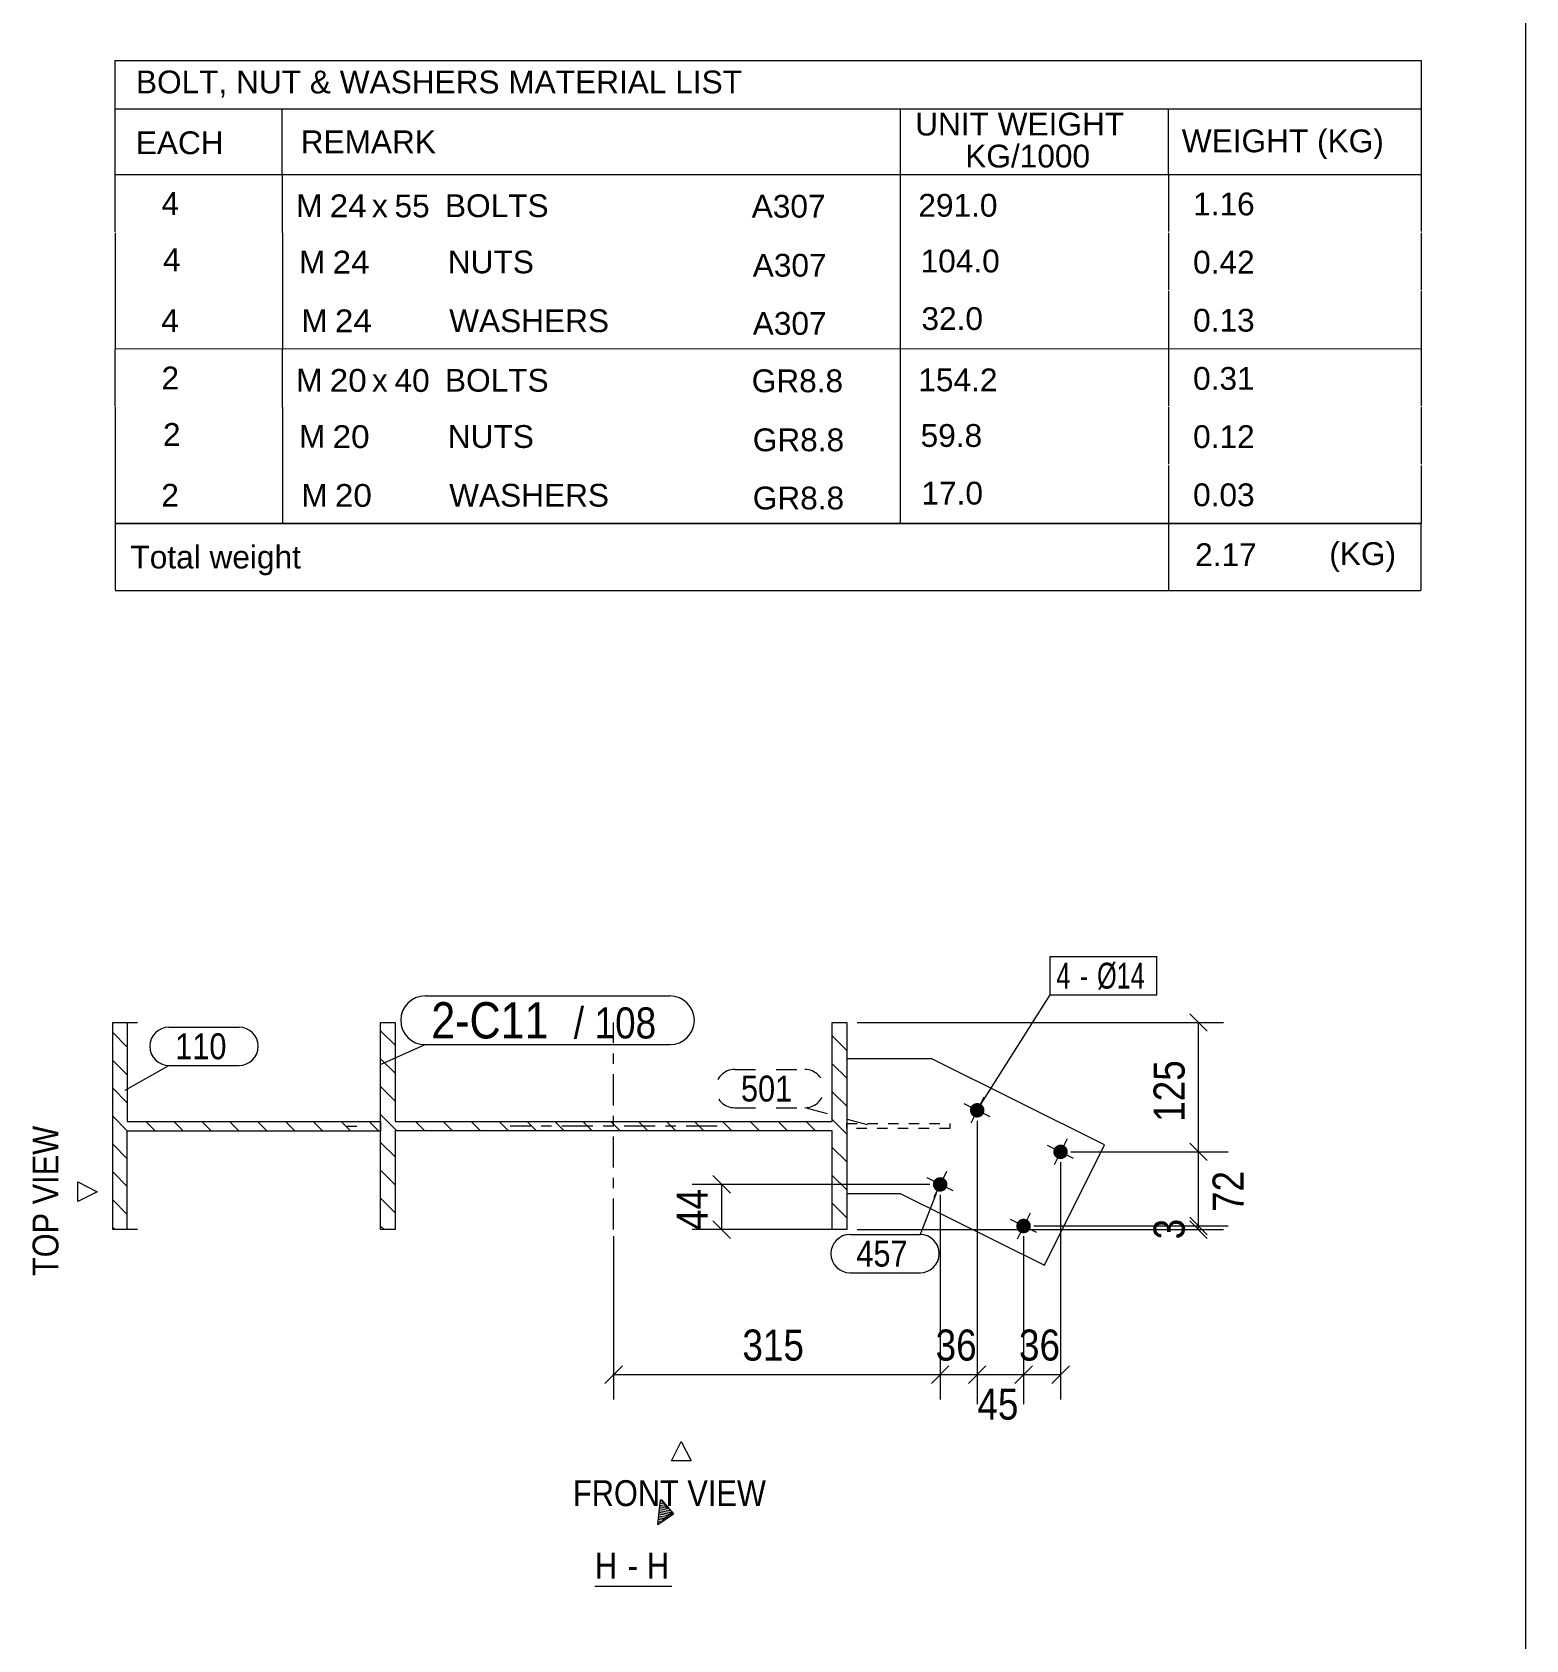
# Model space of a CAD drawing. Header units: millimetres. Extents: x 2 to 579, y 1 to 825.
# Drawn here: x 434.8 to 579, y 548.7 to 704 of the extents above; entities that cross this region are included whole.
import ezdxf

# ---------------------------------------------------------------- set-up
doc = ezdxf.new("R2010")
doc.units = ezdxf.units.MM
for name, pattern in [('XKITLINE00', [0]), ('XKITLINE01', [4, 1, -1, 1, -1]), ('XKITLINE02', [4, 2, -2]), ('XKITLINE03', [6, 3, -1, 1, -1])]:
    doc.linetypes.add(name, pattern=pattern)
for name, color, linetype, lineweight in [('Bolt', 3, 'Continuous', 0), ('BoltMark', 7, 'Continuous', 0), ('Dimensions', 7, 'Continuous', 0), ('DrawingSheet', 5, 'Continuous', 0), ('OtherObjectType', 7, 'Continuous', 0), ('Part', 2, 'Continuous', 0), ('PartMark', 7, 'Continuous', 0)]:
    doc.layers.add(name, color=color, linetype=linetype, lineweight=lineweight)
doc.styles.add('ARIAL', font='ARIAL.TTF')
doc.styles.add('ARIAL_NARROW', font='ARIALN.TTF')

# ---------------------------------------------------------------- blocks, each defined once
blk = doc.blocks.new('*A3')
at = {"layer": 'Part', "color": 7, "linetype": 'XKITLINE00', "lineweight": 0}
for p, q in [((495.75, 562.02), (495.43, 562.08)), ((495.57, 562.23), (495.45, 562.25)), ((495.93, 560.4), (495.25, 560.52)), ((496.13, 560.53), (495.27, 560.7)), ((496.34, 560.67), (495.29, 560.87)), ((496.54, 560.81), (495.31, 561.04)), ((496.66, 560.96), (495.33, 561.21)), ((496.48, 561.18), (495.35, 561.39)), ((496.29, 561.39), (495.37, 561.56)), ((496.11, 561.6), (495.39, 561.73)), ((495.93, 561.81), (495.41, 561.91)), ((495.32, 559.98), (495.19, 560.01)), ((495.53, 560.12), (495.21, 560.18)), ((495.73, 560.26), (495.23, 560.35))]:
    blk.add_line(p, q, dxfattribs=at)
blk = doc.blocks.new('*A5')
at = {"layer": 'Part', "color": 7, "linetype": 'XKITLINE00', "lineweight": 0}
for p, q in [((469.82, 606.16), (468.42, 607.56)), ((512.07, 607.01), (512.02, 607.06)), ((513.42, 608.36), (513.42, 608.36)), ((513.42, 608.36), (513.42, 608.36)), ((513.42, 605.66), (512.07, 607.01)), ((469.82, 603.46), (468.42, 604.86)), ((513.42, 602.97), (512.02, 604.37)), ((469.82, 600.77), (468.42, 602.17)), ((513.42, 600.28), (512.02, 601.68)), ((469.99, 597.91), (468.42, 599.48)), ((472.68, 597.91), (471.78, 598.81)), ((475.37, 597.91), (474.47, 598.81)), ((478.07, 597.91), (477.17, 598.81)), ((480.76, 597.91), (479.86, 598.81)), ((483.46, 597.91), (482.56, 598.81)), ((486.15, 597.91), (485.25, 598.81)), ((488.85, 597.91), (487.95, 598.81)), ((491.54, 597.91), (490.64, 598.81)), ((494.23, 597.91), (493.33, 598.81)), ((496.93, 597.91), (496.03, 598.81)), ((499.62, 597.91), (498.72, 598.81)), ((502.32, 597.91), (501.42, 598.81)), ((505.01, 597.91), (504.11, 598.81)), ((507.7, 597.91), (506.8, 598.81)), ((510.4, 597.91), (509.5, 598.81)), ((513.42, 597.58), (512.02, 598.98)), ((469.82, 595.38), (468.42, 596.78)), ((513.42, 594.89), (512.02, 596.29)), ((469.82, 592.69), (468.42, 594.09)), ((513.42, 592.19), (512.02, 593.59)), ((469.82, 589.99), (468.42, 591.39)), ((513.42, 589.5), (512.02, 590.9)), ((468.76, 588.36), (468.42, 588.7))]:
    blk.add_line(p, q, dxfattribs=at)
blk = doc.blocks.new('*A6')
at = {"layer": 'Part', "color": 7, "linetype": 'XKITLINE00', "lineweight": 0}
for p, q in [((443.96, 605.99), (442.56, 607.4)), ((443.96, 603.3), (442.56, 604.7)), ((443.96, 600.6), (442.56, 602.01)), ((443.96, 597.91), (442.56, 599.31)), ((443.96, 597.91), (443.96, 597.91)), ((446.66, 597.91), (445.76, 598.81)), ((449.35, 597.91), (448.45, 598.81)), ((452.05, 597.91), (451.15, 598.81)), ((454.74, 597.91), (453.84, 598.81)), ((457.43, 597.91), (456.53, 598.81)), ((460.13, 597.91), (459.23, 598.81)), ((462.82, 597.91), (461.92, 598.81)), ((465.52, 597.91), (464.62, 598.81)), ((468.21, 597.91), (467.31, 598.81)), ((442.62, 596.56), (442.56, 596.62)), ((443.96, 595.21), (442.62, 596.56)), ((443.96, 592.52), (442.56, 593.93)), ((443.96, 589.83), (442.56, 591.23)), ((442.74, 588.36), (442.56, 588.54))]:
    blk.add_line(p, q, dxfattribs=at)
blk = doc.blocks.new('*A109')
at = {"layer": 'Part', "color": 2, "linetype": 'XKITLINE00', "lineweight": 0}
for p, q in [((495.17, 559.88), (495.45, 562.25)), ((495.55, 562.25), (496.7, 560.92)), ((495.17, 559.88), (496.7, 560.92))]:
    blk.add_line(p, q, dxfattribs=at)
at = {"layer": 'Part', "color": 7, "linetype": 'XKITLINE01', "lineweight": 0}
for p, q in [((495.53, 562.25), (496.42, 560.95)), ((496.42, 560.95), (495.17, 559.88)), ((496.7, 560.92), (496.42, 560.95))]:
    blk.add_line(p, q, dxfattribs=at)
blk = doc.blocks.new('*A123')
at = {"layer": 'Bolt'}
for points in [[(525.68, 599.27), (525.65, 599.29), (525.62, 599.31), (525.59, 599.33), (525.57, 599.35), (525.54, 599.37), (525.52, 599.4), (525.49, 599.42), (525.47, 599.45), (525.45, 599.48), (525.43, 599.51), (525.41, 599.54), (525.4, 599.57), (525.38, 599.6), (525.37, 599.63), (525.36, 599.66), (525.35, 599.69), (525.34, 599.73), (525.33, 599.76), (525.33, 599.8), (525.32, 599.83), (525.32, 599.86), (525.32, 599.9), (525.32, 599.93), (525.33, 599.97), (525.33, 600), (525.34, 600.03), (525.35, 600.07), (525.36, 600.1), (525.37, 600.13), (525.38, 600.16), (525.39, 600.2), (525.41, 600.23), (525.43, 600.26), (525.45, 600.28), (525.47, 600.31), (525.49, 600.34), (525.51, 600.36), (525.54, 600.39), (525.56, 600.41), (525.59, 600.43), (525.62, 600.45), (525.64, 600.47), (525.67, 600.49), (525.7, 600.51), (525.74, 600.52), (525.77, 600.54), (525.8, 600.55), (525.83, 600.56), (525.87, 600.57), (525.9, 600.57), (525.93, 600.58), (525.97, 600.58), (526, 600.58), (526.04, 600.58), (526.07, 600.58), (526.1, 600.58), (526.14, 600.57), (526.17, 600.57), (526.21, 600.56), (526.24, 600.55), (526.27, 600.54), (526.3, 600.52), (526.33, 600.51), (526.36, 600.49), (526.39, 600.48), (526.42, 600.46), (526.45, 600.44), (526.48, 600.41), (526.5, 600.39), (526.53, 600.37), (526.55, 600.34), (526.57, 600.32), (526.59, 600.29), (526.61, 600.26), (526.63, 600.23), (526.65, 600.2), (526.66, 600.17), (526.67, 600.14), (526.69, 600.1), (526.7, 600.07), (526.7, 600.04), (526.71, 600.01), (526.72, 599.97), (526.72, 599.94), (526.72, 599.9), (526.72, 599.87), (526.72, 599.83), (526.72, 599.8), (526.71, 599.77), (526.7, 599.73), (526.7, 599.7), (526.69, 599.67), (526.68, 599.63), (526.66, 599.6), (526.65, 599.57), (526.63, 599.54), (526.61, 599.51), (526.59, 599.48), (526.57, 599.45), (526.55, 599.43), (526.53, 599.4), (526.51, 599.38), (526.48, 599.35), (526.45, 599.33), (526.43, 599.31), (526.4, 599.29), (526.37, 599.28), (526.34, 599.26), (526.31, 599.24), (526.28, 599.23), (526.24, 599.22), (526.21, 599.21), (526.18, 599.2), (526.14, 599.19), (526.11, 599.19), (526.07, 599.19), (526.04, 599.18), (526.01, 599.18), (525.97, 599.18), (525.94, 599.19), (525.9, 599.19), (525.87, 599.2), (525.84, 599.21), (525.8, 599.22), (525.77, 599.23), (525.74, 599.24), (525.71, 599.26)], [(533.73, 595.25), (533.7, 595.27), (533.67, 595.29), (533.65, 595.31), (533.62, 595.33), (533.59, 595.36), (533.57, 595.38), (533.55, 595.4), (533.52, 595.43), (533.5, 595.46), (533.48, 595.49), (533.47, 595.52), (533.45, 595.55), (533.43, 595.58), (533.42, 595.61), (533.41, 595.64), (533.4, 595.68), (533.39, 595.71), (533.38, 595.74), (533.38, 595.78), (533.38, 595.81), (533.37, 595.84), (533.37, 595.88), (533.38, 595.91), (533.38, 595.95), (533.38, 595.98), (533.39, 596.02), (533.4, 596.05), (533.41, 596.08), (533.42, 596.11), (533.43, 596.15), (533.45, 596.18), (533.46, 596.21), (533.48, 596.24), (533.5, 596.27), (533.52, 596.29), (533.54, 596.32), (533.57, 596.34), (533.59, 596.37), (533.61, 596.39), (533.64, 596.41), (533.67, 596.43), (533.7, 596.45), (533.73, 596.47), (533.76, 596.49), (533.79, 596.5), (533.82, 596.52), (533.85, 596.53), (533.88, 596.54), (533.92, 596.55), (533.95, 596.55), (533.99, 596.56), (534.02, 596.56), (534.05, 596.56), (534.09, 596.56), (534.12, 596.56), (534.16, 596.56), (534.19, 596.55), (534.22, 596.55), (534.26, 596.54), (534.29, 596.53), (534.32, 596.52), (534.36, 596.5), (534.39, 596.49), (534.42, 596.47), (534.45, 596.46), (534.47, 596.44), (534.5, 596.42), (534.53, 596.4), (534.55, 596.37), (534.58, 596.35), (534.6, 596.32), (534.62, 596.3), (534.64, 596.27), (534.66, 596.24), (534.68, 596.21), (534.7, 596.18), (534.71, 596.15), (534.73, 596.12), (534.74, 596.09), (534.75, 596.05), (534.76, 596.02), (534.76, 595.99), (534.77, 595.95), (534.77, 595.92), (534.77, 595.88), (534.77, 595.85), (534.77, 595.81), (534.77, 595.78), (534.76, 595.75), (534.76, 595.71), (534.75, 595.68), (534.74, 595.65), (534.73, 595.61), (534.71, 595.58), (534.7, 595.55), (534.68, 595.52), (534.67, 595.49), (534.65, 595.46), (534.63, 595.44), (534.61, 595.41), (534.58, 595.38), (534.56, 595.36), (534.53, 595.34), (534.51, 595.31), (534.48, 595.29), (534.45, 595.27), (534.42, 595.26), (534.39, 595.24), (534.36, 595.23), (534.33, 595.21), (534.3, 595.2), (534.26, 595.19), (534.23, 595.18), (534.2, 595.17), (534.16, 595.17), (534.13, 595.17), (534.09, 595.16), (534.06, 595.16), (534.02, 595.17), (533.99, 595.17), (533.96, 595.17), (533.92, 595.18), (533.89, 595.19), (533.86, 595.2), (533.82, 595.21), (533.79, 595.22), (533.76, 595.24)], [(522.11, 592.11), (522.08, 592.13), (522.05, 592.15), (522.02, 592.17), (521.99, 592.19), (521.97, 592.22), (521.94, 592.24), (521.92, 592.27), (521.9, 592.29), (521.88, 592.32), (521.86, 592.35), (521.84, 592.38), (521.82, 592.41), (521.81, 592.44), (521.8, 592.47), (521.78, 592.5), (521.77, 592.54), (521.77, 592.57), (521.76, 592.6), (521.75, 592.64), (521.75, 592.67), (521.75, 592.71), (521.75, 592.74), (521.75, 592.77), (521.75, 592.81), (521.76, 592.84), (521.77, 592.88), (521.77, 592.91), (521.78, 592.94), (521.79, 592.97), (521.81, 593.01), (521.82, 593.04), (521.84, 593.07), (521.86, 593.1), (521.87, 593.13), (521.9, 593.15), (521.92, 593.18), (521.94, 593.21), (521.96, 593.23), (521.99, 593.25), (522.02, 593.28), (522.04, 593.3), (522.07, 593.32), (522.1, 593.33), (522.13, 593.35), (522.16, 593.36), (522.19, 593.38), (522.23, 593.39), (522.26, 593.4), (522.29, 593.41), (522.33, 593.41), (522.36, 593.42), (522.39, 593.42), (522.43, 593.42), (522.46, 593.42), (522.5, 593.42), (522.53, 593.42), (522.57, 593.42), (522.6, 593.41), (522.63, 593.4), (522.67, 593.39), (522.7, 593.38), (522.73, 593.37), (522.76, 593.35), (522.79, 593.34), (522.82, 593.32), (522.85, 593.3), (522.88, 593.28), (522.9, 593.26), (522.93, 593.23), (522.95, 593.21), (522.98, 593.18), (523, 593.16), (523.02, 593.13), (523.04, 593.1), (523.06, 593.07), (523.07, 593.04), (523.09, 593.01), (523.1, 592.98), (523.11, 592.95), (523.12, 592.91), (523.13, 592.88), (523.14, 592.85), (523.14, 592.81), (523.15, 592.78), (523.15, 592.74), (523.15, 592.71), (523.15, 592.68), (523.14, 592.64), (523.14, 592.61), (523.13, 592.57), (523.12, 592.54), (523.11, 592.51), (523.1, 592.48), (523.09, 592.44), (523.07, 592.41), (523.06, 592.38), (523.04, 592.35), (523.02, 592.32), (523, 592.3), (522.98, 592.27), (522.96, 592.24), (522.93, 592.22), (522.91, 592.2), (522.88, 592.17), (522.85, 592.15), (522.83, 592.13), (522.8, 592.12), (522.77, 592.1), (522.73, 592.09), (522.7, 592.07), (522.67, 592.06), (522.64, 592.05), (522.6, 592.04), (522.57, 592.04), (522.54, 592.03), (522.5, 592.03), (522.47, 592.03), (522.43, 592.03), (522.4, 592.03), (522.37, 592.03), (522.33, 592.03), (522.3, 592.04), (522.26, 592.05), (522.23, 592.06), (522.2, 592.07), (522.17, 592.08), (522.14, 592.1)], [(530.16, 588.1), (530.13, 588.11), (530.1, 588.13), (530.07, 588.15), (530.05, 588.17), (530.02, 588.2), (530, 588.22), (529.97, 588.25), (529.95, 588.27), (529.93, 588.3), (529.91, 588.33), (529.89, 588.36), (529.88, 588.39), (529.86, 588.42), (529.85, 588.45), (529.84, 588.48), (529.83, 588.52), (529.82, 588.55), (529.81, 588.58), (529.81, 588.62), (529.8, 588.65), (529.8, 588.69), (529.8, 588.72), (529.8, 588.76), (529.81, 588.79), (529.81, 588.82), (529.82, 588.86), (529.83, 588.89), (529.84, 588.92), (529.85, 588.96), (529.86, 588.99), (529.88, 589.02), (529.89, 589.05), (529.91, 589.08), (529.93, 589.11), (529.95, 589.13), (529.97, 589.16), (529.99, 589.19), (530.02, 589.21), (530.04, 589.23), (530.07, 589.26), (530.1, 589.28), (530.12, 589.3), (530.15, 589.31), (530.18, 589.33), (530.22, 589.34), (530.25, 589.36), (530.28, 589.37), (530.31, 589.38), (530.35, 589.39), (530.38, 589.4), (530.41, 589.4), (530.45, 589.4), (530.48, 589.41), (530.52, 589.41), (530.55, 589.4), (530.58, 589.4), (530.62, 589.4), (530.65, 589.39), (530.69, 589.38), (530.72, 589.37), (530.75, 589.36), (530.78, 589.35), (530.81, 589.33), (530.84, 589.32), (530.87, 589.3), (530.9, 589.28), (530.93, 589.26), (530.96, 589.24), (530.98, 589.21), (531.01, 589.19), (531.03, 589.17), (531.05, 589.14), (531.07, 589.11), (531.09, 589.08), (531.11, 589.05), (531.13, 589.02), (531.14, 588.99), (531.15, 588.96), (531.17, 588.93), (531.18, 588.9), (531.18, 588.86), (531.19, 588.83), (531.2, 588.79), (531.2, 588.76), (531.2, 588.73), (531.2, 588.69), (531.2, 588.66), (531.2, 588.62), (531.19, 588.59), (531.18, 588.55), (531.18, 588.52), (531.17, 588.49), (531.16, 588.46), (531.14, 588.42), (531.13, 588.39), (531.11, 588.36), (531.09, 588.33), (531.08, 588.3), (531.05, 588.28), (531.03, 588.25), (531.01, 588.23), (530.99, 588.2), (530.96, 588.18), (530.93, 588.16), (530.91, 588.14), (530.88, 588.12), (530.85, 588.1), (530.82, 588.08), (530.79, 588.07), (530.76, 588.05), (530.72, 588.04), (530.69, 588.03), (530.66, 588.02), (530.62, 588.02), (530.59, 588.01), (530.56, 588.01), (530.52, 588.01), (530.49, 588.01), (530.45, 588.01), (530.42, 588.01), (530.38, 588.02), (530.35, 588.02), (530.32, 588.03), (530.28, 588.04), (530.25, 588.05), (530.22, 588.07), (530.19, 588.08)]]:
    blk.add_hatch(color=3, dxfattribs=at).paths.add_polyline_path(points, flags=17)
at = {"layer": 'Bolt', "color": 3, "linetype": 'XKITLINE00', "lineweight": 0}
for p, q in [((526.65, 601.14), (525.4, 598.63)), ((527.27, 599.26), (524.77, 600.51)), ((535.33, 595.24), (532.82, 596.49)), ((534.7, 597.12), (533.45, 594.61)), ((523.7, 592.1), (521.2, 593.35)), ((523.07, 593.98), (521.82, 591.47)), ((531.75, 588.08), (529.25, 589.33)), ((531.13, 589.96), (529.88, 587.45))]:
    blk.add_line(p, q, dxfattribs=at)
blk = doc.blocks.new('*A124')
at = {"layer": 'Part', "color": 2, "linetype": 'XKITLINE00', "lineweight": 0}
for p, q in [((468.42, 588.36), (468.42, 608.36)), ((468.42, 608.36), (469.82, 608.36)), ((469.82, 608.36), (469.82, 598.81)), ((512.02, 598.81), (512.02, 608.36)), ((512.02, 608.36), (513.42, 608.36)), ((513.42, 608.36), (513.42, 588.36)), ((469.82, 598.81), (512.02, 598.81)), ((512.02, 597.91), (469.82, 597.91)), ((469.82, 597.91), (469.82, 588.36)), ((512.02, 588.36), (512.02, 597.91)), ((469.82, 588.36), (468.42, 588.36)), ((513.42, 588.36), (512.02, 588.36))]:
    blk.add_line(p, q, dxfattribs=at)
at = {"layer": 'Part', "color": 7, "linetype": 'XKITLINE03', "lineweight": 0}
for p, q in [((490.92, 588.36), (490.92, 608.36)), ((500.92, 598.36), (480.92, 598.36))]:
    blk.add_line(p, q, dxfattribs=at)
blk = doc.blocks.new('*A125')
at = {"layer": 'Part', "color": 7, "linetype": 'XKITLINE01', "lineweight": 0}
for p, q in [((513.42, 598.11), (513.42, 598.61)), ((513.42, 598.61), (513.42, 598.61)), ((513.42, 598.61), (523.37, 598.61)), ((523.37, 598.11), (513.42, 598.11)), ((523.37, 598.61), (523.37, 598.11))]:
    blk.add_line(p, q, dxfattribs=at)
blk = doc.blocks.new('*A126')
at = {"layer": 'Part', "color": 2, "linetype": 'XKITLINE00', "lineweight": 0}
for p, q in [((521.65, 604.86), (513.42, 604.86)), ((538.32, 596.54), (521.65, 604.86)), ((532.52, 584.91), (538.32, 596.54)), ((513.42, 591.86), (518.59, 591.86)), ((518.59, 591.86), (532.52, 584.91))]:
    blk.add_line(p, q, dxfattribs=at)
at = {"layer": 'Part', "color": 7, "linetype": 'XKITLINE01', "lineweight": 0}
blk.add_line((513.42, 604.86), (513.42, 591.86), dxfattribs=at)
blk = doc.blocks.new('*A127')
at = {"layer": 'Part', "color": 2, "linetype": 'XKITLINE00', "lineweight": 0}
for p, q in [((442.56, 588.36), (442.56, 608.36)), ((442.56, 608.36), (444.93, 608.36)), ((443.96, 608.36), (443.96, 598.81)), ((443.96, 598.81), (468.42, 598.81)), ((443.96, 588.36), (443.96, 597.91)), ((443.96, 597.91), (468.42, 597.91)), ((468.42, 598.81), (468.42, 597.91)), ((468.42, 597.91), (468.42, 597.91)), ((444.93, 588.36), (442.56, 588.36))]:
    blk.add_line(p, q, dxfattribs=at)
at = {"layer": 'Part', "color": 7, "linetype": 'XKITLINE03', "lineweight": 0}
blk.add_line((465.16, 598.36), (466.12, 598.36), dxfattribs=at)
blk = doc.blocks.new('*A174')
at = {"layer": 'DrawingSheet', "color": 5, "linetype": 'XKITLINE00', "lineweight": 0}
blk.add_line((579, 5), (579, 825), dxfattribs=at)
blk = doc.blocks.new('*A175')
at = {"layer": 'OtherObjectType', "color": 7, "linetype": 'XKITLINE00', "lineweight": 0}
for p, q in [((442.76, 701.25), (442.75, 690.25)), ((442.76, 701.25), (568.88, 701.25)), ((568.88, 701.25), (568.88, 690.25)), ((442.75, 696.6), (568.88, 696.6)), ((458.87, 696.61), (458.87, 690.25)), ((518.57, 696.61), (518.57, 690.25)), ((544.47, 696.59), (544.47, 690.25)), ((442.76, 690.22), (442.76, 684.72)), ((442.77, 690.25), (568.88, 690.25)), ((458.92, 690.25), (458.92, 684.63)), ((518.57, 690.25), (518.57, 684.63)), ((544.5, 690.25), (544.5, 684.75)), ((568.88, 690.25), (568.88, 684.75)), ((442.79, 684.63), (442.79, 679.02)), ((458.95, 684.63), (458.95, 679.01)), ((518.57, 684.63), (518.57, 679.01)), ((544.5, 684.63), (544.5, 679.13)), ((568.88, 684.63), (568.88, 679.13)), ((442.79, 679), (442.79, 673.43)), ((458.95, 679.01), (458.95, 673.39)), ((518.57, 679.01), (518.57, 673.39)), ((544.5, 679.01), (544.5, 673.4)), ((568.88, 679.01), (568.88, 673.4)), ((568.88, 673.4), (442.75, 673.43)), ((442.76, 673.36), (442.76, 667.86)), ((458.92, 673.39), (458.92, 667.77)), ((518.57, 673.39), (518.57, 667.77)), ((544.5, 673.39), (544.5, 667.89)), ((568.88, 673.39), (568.88, 667.89)), ((442.79, 667.77), (442.79, 662.16)), ((458.95, 667.77), (458.95, 662.16)), ((518.57, 667.77), (518.57, 662.16)), ((544.5, 667.77), (544.5, 662.27)), ((568.88, 667.77), (568.88, 662.27)), ((442.79, 662.14), (442.79, 656.57)), ((458.95, 662.15), (458.95, 656.54)), ((518.57, 662.16), (518.57, 656.54)), ((544.5, 662.15), (544.5, 656.55)), ((568.88, 662.15), (568.88, 656.54)), ((568.88, 656.54), (442.75, 656.57)), ((442.78, 656.54), (442.78, 650.13)), ((442.85, 656.53), (568.87, 656.54)), ((544.5, 656.5), (544.5, 650.09)), ((568.87, 656.51), (568.87, 650.09)), ((442.77, 650.09), (568.87, 650.09))]:
    blk.add_line(p, q, dxfattribs=at)
at = {"layer": 'OtherObjectType', "color": 7, "style": 'ARIAL_NARROW'}
for s, width, p in [('BOLT, NUT & WASHERS MATERIAL LIST', 1.211571, (444.79, 698.09)), ('UNIT WEIGHT', 1.211571, (520.03, 694.02)), ('EACH', 1.211571, (444.78, 692.22)), ('REMARK', 1.211571, (460.7, 692.31)), ('WEIGHT (KG)', 1.211571, (545.78, 692.4)), (' KG/1000', 1.211571, (524.02, 690.93)), ('4', 1.211571, (447.26, 686.35)), ('M', 1.211571, (460.26, 686.15)), ('24', 1.275, (463.5, 686.13)), ('x', 1.211571, (467.58, 686.13)), ('55', 1.211571, (469.76, 686.12)), ('BOLTS', 1.211571, (474.63, 686.14)), ('A307', 1.211571, (504.25, 686.09)), ('291.0', 1.211571, (520.34, 686.18)), ('1.16', 1.211571, (546.87, 686.31)), ('4', 1.211571, (447.4, 680.91)), ('M', 1.211571, (460.54, 680.71)), ('24', 1.275, (463.78, 680.69)), ('NUTS', 1.211571, (474.91, 680.71)), ('A307', 1.211571, (504.35, 680.39)), ('104.0', 1.211571, (520.56, 680.8)), ('0.42', 1.211571, (546.87, 680.69)), ('4', 1.211571, (447.24, 675.04)), ('M', 1.211571, (460.76, 675.04)), ('24', 1.275, (464, 675.02)), ('WASHERS', 1.211571, (475.04, 675.03)), ('A307', 1.211571, (504.35, 674.77)), ('32.0', 1.211571, (520.64, 675.24)), ('0.13', 1.211571, (546.87, 675.08)), ('2', 1.211571, (447.26, 669.5)), ('M', 1.211571, (460.26, 669.29)), ('20', 1.275, (463.5, 669.27)), ('x', 1.211571, (467.58, 669.27)), ('40', 1.211571, (469.76, 669.26)), ('BOLTS', 1.211571, (474.63, 669.28)), ('GR8.8', 1.211571, (504.25, 669.23)), ('154.2', 1.211571, (520.34, 669.32)), ('0.31', 1.211571, (546.87, 669.46)), ('2', 1.211571, (447.4, 664.05)), ('M', 1.211571, (460.54, 663.86)), ('20', 1.275, (463.78, 663.84)), ('NUTS', 1.211571, (474.91, 663.85)), ('59.8', 1.211571, (520.56, 663.95)), ('0.12', 1.211571, (546.87, 663.84)), ('GR8.8', 1.211571, (504.35, 663.53)), ('2', 1.211571, (447.24, 658.18)), ('M', 1.211571, (460.76, 658.18)), ('20', 1.275, (464, 658.16)), ('WASHERS', 1.211571, (475.04, 658.18)), ('GR8.8', 1.211571, (504.35, 657.91)), ('17.0', 1.211571, (520.64, 658.38)), ('0.03', 1.211571, (546.87, 658.22)), ('Total weight', 1.211571, (444.26, 652.21)), ('2.17', 1.211571, (547.07, 652.44)), ('(KG)', 1.211571, (560.02, 652.54))]:
    blk.add_text(s, height=2.2, dxfattribs=dict(at, width=width)).set_placement(p)
blk = doc.blocks.new('*A344')
at = {"layer": 'Dimensions', "color": 7, "linetype": 'XKITLINE00', "lineweight": 0}
for p, q in [((500.5, 593.57), (502.2, 591.88)), ((521.45, 592.73), (498.5, 592.73)), ((501.35, 588.36), (501.35, 592.73)), ((500.5, 589.21), (502.2, 587.51)), ((512.42, 588.36), (498.5, 588.36))]:
    blk.add_line(p, q, dxfattribs=at)
at = {"layer": 'Dimensions', "color": 3}
for p in [(501.35, 592.73), (501.35, 588.36)]:
    blk.add_point(p, dxfattribs=at)
at = {"layer": 'Dimensions', "color": 3, "style": 'ARIAL', "width": 0.85}
blk.add_text('44', height=3, rotation=90.0002, dxfattribs=at).set_placement((500, 588.32))
blk = doc.blocks.new('*A345')
at = {"layer": 'Dimensions', "color": 7, "linetype": 'XKITLINE00', "lineweight": 0}
for p, q in [((531.5, 588.71), (549.8, 588.71)), ((546.55, 589.55), (548.24, 587.86)), ((546.55, 589.21), (548.24, 587.51)), ((547.4, 588.36), (547.4, 588.71)), ((514.42, 588.36), (549.8, 588.36))]:
    blk.add_line(p, q, dxfattribs=at)
at = {"layer": 'Dimensions', "color": 3}
for p in [(547.4, 588.71), (547.4, 588.36)]:
    blk.add_point(p, dxfattribs=at)
at = {"layer": 'Dimensions', "color": 3, "style": 'ARIAL', "width": 0.85}
blk.add_text('3', height=3, rotation=90.0002, dxfattribs=at).set_placement((546.05, 587.42))
blk = doc.blocks.new('*A346')
at = {"layer": 'Dimensions', "color": 7, "linetype": 'XKITLINE00', "lineweight": 0}
for p, q in [((546.55, 596.71), (548.24, 595.02)), ((535.07, 595.86), (550.25, 595.86)), ((547.4, 588.71), (547.4, 595.86)), ((531.5, 588.71), (550.25, 588.71)), ((546.55, 589.55), (548.24, 587.86))]:
    blk.add_line(p, q, dxfattribs=at)
at = {"layer": 'Dimensions', "color": 3}
for p in [(547.4, 595.86), (547.4, 588.71)]:
    blk.add_point(p, dxfattribs=at)
at = {"layer": 'Dimensions', "color": 3, "style": 'ARIAL', "width": 0.85}
blk.add_text('72', height=3, rotation=90.0002, dxfattribs=at).set_placement((551.75, 590.06))
blk = doc.blocks.new('*A347')
at = {"layer": 'Dimensions', "color": 7, "linetype": 'XKITLINE00', "lineweight": 0}
for p, q in [((546.55, 609.21), (548.24, 607.51)), ((514.42, 608.36), (549.8, 608.36)), ((547.4, 595.86), (547.4, 608.36)), ((546.55, 596.71), (548.24, 595.02)), ((535.07, 595.86), (549.8, 595.86))]:
    blk.add_line(p, q, dxfattribs=at)
at = {"layer": 'Dimensions', "color": 3}
for p in [(547.4, 608.36), (547.4, 595.86)]:
    blk.add_point(p, dxfattribs=at)
at = {"layer": 'Dimensions', "color": 3, "style": 'ARIAL', "width": 0.85}
blk.add_text('125', height=3, rotation=90.0002, dxfattribs=at).set_placement((546.05, 598.77))
blk = doc.blocks.new('*A348')
at = {"layer": 'Dimensions', "color": 7, "linetype": 'XKITLINE00', "lineweight": 0}
for p, q in [((522.45, 591.73), (522.45, 571.96)), ((490.92, 587.71), (490.92, 571.96)), ((491.77, 575.21), (490.07, 573.51)), ((523.3, 575.21), (521.6, 573.51)), ((490.92, 574.36), (522.45, 574.36))]:
    blk.add_line(p, q, dxfattribs=at)
at = {"layer": 'Dimensions', "color": 3}
for p in [(490.92, 574.36), (522.45, 574.36)]:
    blk.add_point(p, dxfattribs=at)
at = {"layer": 'Dimensions', "color": 3, "style": 'ARIAL', "width": 0.85}
blk.add_text('315', height=3, dxfattribs=at).set_placement((503.35, 575.71))
blk = doc.blocks.new('*A349')
at = {"layer": 'Dimensions', "color": 7, "linetype": 'XKITLINE00', "lineweight": 0}
for p, q in [((526.02, 598.88), (526.02, 571.96)), ((522.45, 591.73), (522.45, 571.96)), ((523.3, 575.21), (521.6, 573.51)), ((526.87, 575.21), (525.17, 573.51)), ((522.45, 574.36), (526.02, 574.36))]:
    blk.add_line(p, q, dxfattribs=at)
at = {"layer": 'Dimensions', "color": 3}
for p in [(522.45, 574.36), (526.02, 574.36)]:
    blk.add_point(p, dxfattribs=at)
at = {"layer": 'Dimensions', "color": 3, "style": 'ARIAL', "width": 0.85}
blk.add_text('36', height=3, dxfattribs=at).set_placement((522.01, 575.71))
blk = doc.blocks.new('*A350')
at = {"layer": 'Dimensions', "color": 7, "linetype": 'XKITLINE00', "lineweight": 0}
for p, q in [((526.02, 598.88), (526.02, 571.51)), ((530.5, 587.71), (530.5, 571.51)), ((526.87, 575.21), (525.17, 573.51)), ((531.35, 575.21), (529.65, 573.51)), ((526.02, 574.36), (530.5, 574.36))]:
    blk.add_line(p, q, dxfattribs=at)
at = {"layer": 'Dimensions', "color": 3}
for p in [(526.02, 574.36), (530.5, 574.36)]:
    blk.add_point(p, dxfattribs=at)
at = {"layer": 'Dimensions', "color": 3, "style": 'ARIAL', "width": 0.85}
blk.add_text('45', height=3, dxfattribs=at).set_placement((526.04, 570.01))
blk = doc.blocks.new('*A351')
at = {"layer": 'Dimensions', "color": 7, "linetype": 'XKITLINE00', "lineweight": 0}
for p, q in [((534.07, 594.86), (534.07, 571.96)), ((530.5, 587.71), (530.5, 571.96)), ((531.35, 575.21), (529.65, 573.51)), ((534.92, 575.21), (533.23, 573.51)), ((530.5, 574.36), (534.07, 574.36))]:
    blk.add_line(p, q, dxfattribs=at)
at = {"layer": 'Dimensions', "color": 3}
for p in [(530.5, 574.36), (534.07, 574.36)]:
    blk.add_point(p, dxfattribs=at)
at = {"layer": 'Dimensions', "color": 3, "style": 'ARIAL', "width": 0.85}
blk.add_text('36', height=3, dxfattribs=at).set_placement((530.06, 575.71))
blk = doc.blocks.new('*A352')
at = {"layer": 'BoltMark', "color": 7, "linetype": 'XKITLINE00', "lineweight": 0}
for p, q in [((533.07, 614.73), (543.37, 614.73)), ((533.07, 611.03), (533.07, 614.73)), ((543.37, 611.03), (543.37, 614.73)), ((526.02, 599.88), (533.07, 611.03)), ((533.07, 611.03), (543.37, 611.03))]:
    blk.add_line(p, q, dxfattribs=at)
at = {"layer": 'BoltMark', "color": 3, "style": 'ARIAL_NARROW', "width": 0.85}
for s, p in [('4', (533.67, 611.63)), ('Ø14', (537.6, 611.63)), ('-', (535.94, 611.63))]:
    blk.add_text(s, height=2.5, dxfattribs=at).set_placement(p)
blk = doc.blocks.new('*A353')
at = {"layer": 'PartMark', "color": 7, "linetype": 'XKITLINE00', "lineweight": 0}
for p, q in [((447.98, 607.91), (454.75, 607.91)), ((443.74, 601.82), (447.98, 604.21)), ((447.98, 604.21), (454.75, 604.21))]:
    blk.add_line(p, q, dxfattribs=at)
for centre, start, end in [((447.98, 606.06), 90, 270), ((454.75, 606.06), 270, 90)]:
    blk.add_arc(centre, 1.85, start, end, dxfattribs=at)
at = {"layer": 'PartMark', "color": 3, "style": 'ARIAL', "width": 0.85}
blk.add_text('110', height=2.5, dxfattribs=at).set_placement((448.58, 604.81))
blk = doc.blocks.new('*A354')
at = {"layer": 'PartMark', "color": 7, "linetype": 'XKITLINE00', "lineweight": 0}
for p, q in [((522.07, 591.84), (520.51, 587.89)), ((513.75, 587.89), (520.51, 587.89)), ((513.75, 584.19), (520.51, 584.19))]:
    blk.add_line(p, q, dxfattribs=at)
for centre, start, end in [((513.75, 586.04), 90, 270), ((520.51, 586.04), 270, 90)]:
    blk.add_arc(centre, 1.85, start, end, dxfattribs=at)
at = {"layer": 'PartMark', "color": 3, "style": 'ARIAL', "width": 0.85}
blk.add_text('457', height=2.5, dxfattribs=at).set_placement((514.35, 584.79))
blk = doc.blocks.new('*A355')
at = {"layer": 'PartMark', "color": 7, "linetype": 'XKITLINE02', "lineweight": 0}
for p, q in [((502.61, 603.83), (509.38, 603.83)), ((502.61, 600.13), (509.38, 600.13)), ((515.44, 598.48), (509.38, 600.13))]:
    blk.add_line(p, q, dxfattribs=at)
for centre, start, end in [((502.61, 601.98), 90, 270), ((509.38, 601.98), 270, 90)]:
    blk.add_arc(centre, 1.85, start, end, dxfattribs=at)
at = {"layer": 'PartMark', "color": 3, "style": 'ARIAL', "width": 0.85}
blk.add_text('501', height=2.5, dxfattribs=at).set_placement((503.21, 600.73))
blk = doc.blocks.new('*A356')
at = {"layer": 'PartMark', "color": 7, "linetype": 'XKITLINE00', "lineweight": 0}
for p, q in [((472.71, 610.92), (496.36, 610.92)), ((468.47, 604.33), (472.71, 606.22)), ((472.71, 606.22), (496.36, 606.22))]:
    blk.add_line(p, q, dxfattribs=at)
for centre, start, end in [((472.71, 608.57), 90, 270), ((496.36, 608.57), 270, 90)]:
    blk.add_arc(centre, 2.35, start, end, dxfattribs=at)
at = {"layer": 'PartMark', "color": 1, "style": 'ARIAL', "width": 0.85}
blk.add_text('2-C11', height=3.5, dxfattribs=at).set_placement((473.31, 606.82))
at = {"layer": 'PartMark', "color": 3, "style": 'ARIAL', "width": 0.85}
for s, p in [('/', (487.07, 606.82)), ('108', (489.08, 606.82))]:
    blk.add_text(s, height=3, dxfattribs=at).set_placement(p)
blk = doc.blocks.new('*A357')
at = {"layer": 'OtherObjectType', "color": 7, "linetype": 'XKITLINE00', "lineweight": 0}
for p, q in [((439.18, 591.08), (439.18, 592.96)), ((439.18, 592.96), (441.06, 592.02)), ((441.06, 592.02), (439.18, 591.08)), ((441.06, 592.02), (441.06, 592.02)), ((496.51, 566.03), (497.45, 567.91)), ((497.45, 567.91), (498.39, 566.03)), ((497.45, 567.91), (497.45, 567.91)), ((498.39, 566.03), (496.51, 566.03)), ((489.11, 553.91), (496.54, 553.91))]:
    blk.add_line(p, q, dxfattribs=at)
at = {"layer": 'OtherObjectType', "color": 7, "style": 'ARIAL', "width": 0.85}
blk.add_text('TOP VIEW', height=2.5, rotation=90, dxfattribs=at).set_placement((437.31, 583.87))
for s, p in [('FRONT VIEW', (486.99, 561.66)), ('H', (489.11, 554.66)), ('H', (494.13, 554.66)), ('-', (492.27, 554.66))]:
    blk.add_text(s, height=2.5, dxfattribs=at).set_placement(p)

msp = doc.modelspace()

# ---------------------------------------------------------------- block references
at = {"lineweight": 0}
for name in ['*A174', '*A175', '*A352', '*A356', '*A347', '*A127', '*A6', '*A353', '*A5', '*A124', '*A126', '*A355', '*A123', '*A125', '*A349', '*A350', '*A346', '*A351', '*A344', '*A348', '*A354', '*A345', '*A109', '*A3']:
    msp.add_blockref(name, (0, 0), dxfattribs=at)
at = {"layer": 'OtherObjectType', "lineweight": 0}
msp.add_blockref('*A357', (0, 0), dxfattribs=at)

doc.saveas('drawing.dxf')
